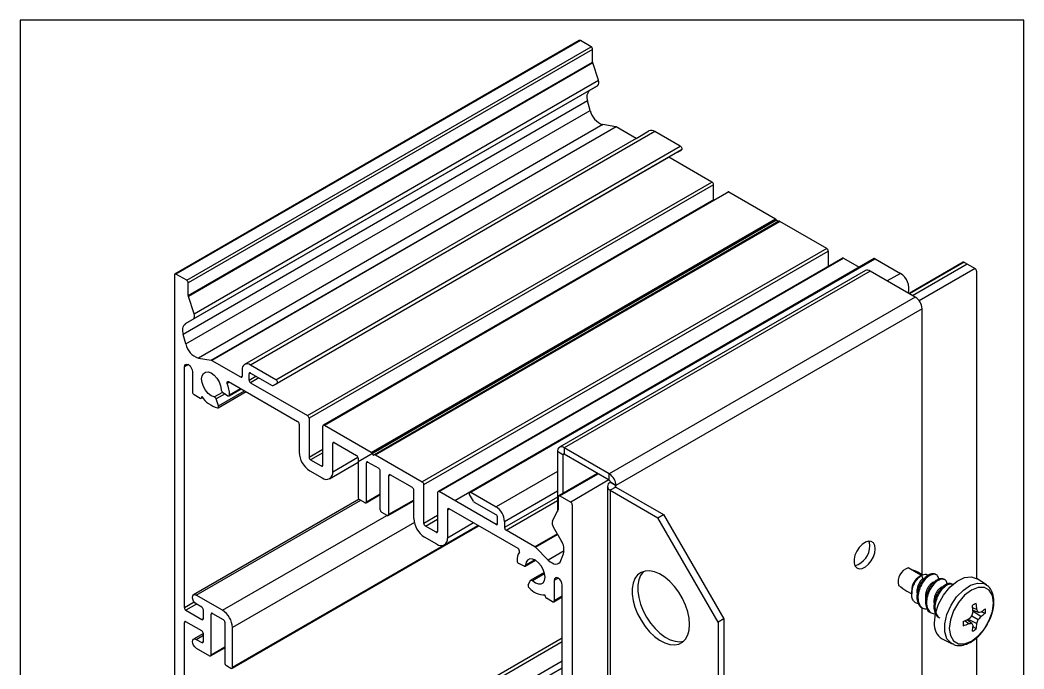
# Model space of a CAD drawing. Extents: x 0 to 4.64, y -5.65 to 0.
# Drawn here: x 0 to 4.639, y -2.998 to 0 of the extents above; entities that cross this region are included whole.
import ezdxf

# ---------------------------------------------------------------- set-up
doc = ezdxf.new("R2010")
doc.units = 0
doc.header["$LTSCALE"] = 0.5
doc.header["$MEASUREMENT"] = 0
for name, color, linetype in [('Hardware', 242, 'CONTINUOUS'), ('Housing', 150, 'CONTINUOUS'), ('Mounting', 4, 'CONTINUOUS')]:
    doc.layers.add(name, color=color, linetype=linetype)
doc.layers.add('Text-Unprinted', color=131, linetype='CONTINUOUS', plot=False)

msp = doc.modelspace()

# ---------------------------------------------------------------- linework, layer by layer
at = {"layer": 'Hardware', "transparency": 16777216}
for p, q in [((4.1629, -2.5651), (4.1036, -2.5308)), ((4.1258, -2.5409), (4.123, -2.542)), ((4.1718, -2.5635), (4.1488, -2.5502)), ((4.1659, -2.5661), (4.1563, -2.5716)), ((4.1659, -2.5661), (4.1715, -2.5804)), ((4.198, -2.5701), (4.1931, -2.5673)), ((4.234, -2.5632), (4.2292, -2.5604)), ((4.2373, -2.5928), (4.2324, -2.59)), ((4.2733, -2.5859), (4.2684, -2.5831)), ((4.4657, -2.6097), (4.4224, -2.5809)), ((4.0982, -2.6379), (4.1217, -2.6515)), ((4.1205, -2.6337), (4.1205, -2.6516)), ((4.2766, -2.6155), (4.2717, -2.6127)), ((4.1668, -2.7138), (4.1717, -2.7166)), ((4.2061, -2.7364), (4.211, -2.7393)), ((4.4023, -2.7147), (4.4219, -2.7235)), ((4.4033, -2.7261), (4.4283, -2.7362)), ((4.4037, -2.7302), (4.441, -2.7553)), ((4.4424, -2.7336), (4.461, -2.7399)), ((4.3674, -2.7751), (4.3848, -2.7878)), ((4.3777, -2.7704), (4.399, -2.787)), ((4.3815, -2.7686), (4.4219, -2.7884)), ((4.399, -2.7531), (4.4283, -2.7701)), ((4.4037, -2.8005), (4.4186, -2.8135)), ((4.2616, -2.8595), (4.3081, -2.8826))]:
    msp.add_line(p, q, dxfattribs=at)
at = {"layer": 'Hardware', "transparency": 16777216, "flags": 128}
for points in [[(4.2252, -2.7842), (4.2302, -2.7425), (4.245, -2.6987), (4.268, -2.6567), (4.2974, -2.6201), (4.3305, -2.5923), (4.3643, -2.5757), (4.3959, -2.5718), (4.4224, -2.5809)], [(4.3077, -2.8824), (4.3023, -2.8792), (4.2836, -2.8583), (4.2738, -2.8273), (4.2738, -2.7889), (4.2836, -2.7466), (4.3023, -2.7041), (4.3283, -2.6652), (4.3592, -2.6333), (4.3923, -2.6113), (4.4247, -2.6011), (4.4535, -2.6037), (4.466, -2.61)], [(4.2944, -2.8107), (4.2994, -2.8442), (4.3139, -2.8688), (4.3365, -2.8818), (4.365, -2.8821), (4.3966, -2.8697), (4.4281, -2.8457), (4.4566, -2.8125), (4.4792, -2.7733), (4.4937, -2.7321), (4.4987, -2.6928), (4.4937, -2.6592), (4.4792, -2.6347), (4.4566, -2.6216), (4.4281, -2.6213), (4.3966, -2.6338), (4.365, -2.6578), (4.3365, -2.691), (4.3139, -2.7301), (4.2994, -2.7713), (4.2944, -2.8107)]]:
    msp.add_lwpolyline(points, dxfattribs=at)
at = {"layer": 'Hardware', "transparency": 16777216}
for centre, radius, start, end in [((4.1262, -2.5951), 0.0681, 109.3629, 194.3653), ((4.1963, -2.6361), 0.0759, 121.8306, 178.1748), ((3.8713, -2.6078), 0.5473, 344.6008, 346.6774), ((4.444, -2.7594), 0.0689, 111.6345, 128.3601), ((3.8553, -2.7719), 0.55, 3.9597, 6.9502), ((3.9919, -2.7606), 0.4316, 4.9276, 8.6985), ((4.0914, -2.8978), 0.3736, 25.6313, 27.8099), ((4.382, -2.3316), 0.4073, 276.5285, 278.3323), ((4.2403, -2.4404), 0.3561, 304.3079, 308.3032), ((4.3928, -2.7299), 0.069, 351.6386, 8.3614), ((4.4269, -2.7889), 0.069, 171.6386, 188.3614), ((4.1434, -2.2729), 0.55, 293.0475, 296.0377), ((4.0093, -2.3688), 0.5473, 313.322, 315.3986), ((4.0105, -2.6351), 0.439, 339.5569, 342.0951), ((4.1026, -2.4758), 0.439, 317.9043, 320.4427), ((4.2653, -2.507), 0.3042, 305.2772, 310.0383), ((4.3023, -2.7934), 0.0777, 173.2098, 238.352), ((4.2019, -2.3969), 0.4316, 291.2989, 295.0697), ((4.3706, -2.4144), 0.3737, 272.1836, 274.3618), ((4.0255, -2.9491), 0.4072, 21.6598, 23.4642), ((4.0487, -2.772), 0.3562, 351.6942, 355.6893), ((4.3758, -2.7594), 0.0689, 291.6345, 308.3601), ((4.1189, -2.7604), 0.3043, 349.9594, 354.7202)]:
    msp.add_arc(centre, radius, start, end, dxfattribs=at)
for major_axis, ratio, start_param, end_param in [((0.0904, -0.0035), 0.350579, 0.102496, 0.959353), ((0.0986, -0.0869), 0.337713, 4.877792, 5.249992)]:
    msp.add_ellipse((4.0729, -2.5649), major_axis=major_axis, ratio=ratio, start_param=start_param, end_param=end_param, dxfattribs=at)
for points, knots in [([(4.1514, -2.696), (4.1482, -2.6957), (4.1391, -2.6948), (4.1283, -2.6845), (4.1208, -2.6671), (4.1198, -2.6448), (4.1248, -2.6212), (4.1348, -2.5987), (4.1482, -2.58), (4.1591, -2.5702), (4.1649, -2.5667), (4.1659, -2.5661)], [0, 0, 0, 0, 0.073143, 0.211806, 0.350715, 0.480679, 0.609095, 0.737741, 0.857764, 0.975937, 1, 1, 1, 1]), ([(4.1931, -2.5673), (4.1864, -2.5731), (4.1727, -2.5849), (4.1561, -2.613), (4.1455, -2.6438), (4.1433, -2.6746), (4.151, -2.6985), (4.1597, -2.712), (4.1667, -2.7137), (4.1668, -2.7137)], [0, 0, 0, 0, 0.165435, 0.335295, 0.498315, 0.666674, 0.835034, 0.998054, 1, 1, 1, 1]), ([(4.1715, -2.5804), (4.1676, -2.5842), (4.1598, -2.5918), (4.1505, -2.6098), (4.1451, -2.6291), (4.1439, -2.6439), (4.1461, -2.65), (4.1464, -2.6509)], [0, 0, 0, 0, 0.237622, 0.481843, 0.715873, 0.957852, 1, 1, 1, 1]), ([(4.198, -2.5701), (4.1913, -2.5759), (4.1776, -2.5877), (4.161, -2.6158), (4.1503, -2.6467), (4.1483, -2.6772), (4.1555, -2.7021), (4.1701, -2.7186), (4.1846, -2.7205), (4.1918, -2.7214)], [0, 0, 0, 0, 0.1430202, 0.2898668, 0.4307996, 0.5763481, 0.7218966, 0.8628294, 1, 1, 1, 1]), ([(4.1659, -2.5661), (4.1695, -2.5643), (4.1773, -2.5605), (4.1876, -2.5596), (4.1922, -2.5629), (4.1944, -2.5645)], [0, 0, 0, 0, 0.307059, 0.676919, 1, 1, 1, 1]), ([(4.2324, -2.59), (4.2257, -2.5958), (4.212, -2.6075), (4.1954, -2.6357), (4.1847, -2.6665), (4.1826, -2.6972), (4.1903, -2.7212), (4.199, -2.7347), (4.206, -2.7364), (4.2061, -2.7364)], [0, 0, 0, 0, 0.165435, 0.335295, 0.498315, 0.666674, 0.835034, 0.998054, 1, 1, 1, 1]), ([(4.2311, -2.5978), (4.2283, -2.597), (4.2226, -2.5955), (4.2108, -2.6022), (4.1991, -2.6147), (4.1898, -2.6324), (4.1844, -2.6518), (4.1832, -2.6666), (4.1854, -2.6727), (4.1857, -2.6736)], [0, 0, 0, 0, 0.163229, 0.323888, 0.484547, 0.649668, 0.807898, 0.971503, 1, 1, 1, 1]), ([(4.2373, -2.5928), (4.2305, -2.5986), (4.2169, -2.6104), (4.2003, -2.6385), (4.1896, -2.6694), (4.1876, -2.6999), (4.1948, -2.7247), (4.2093, -2.7413), (4.2239, -2.7431), (4.2311, -2.744)], [0, 0, 0, 0, 0.14302, 0.289867, 0.4308, 0.576348, 0.721897, 0.862829, 1, 1, 1, 1]), ([(4.2291, -2.5605), (4.224, -2.5588), (4.2137, -2.5554), (4.2, -2.5634), (4.1931, -2.5673)], [0, 0, 0, 0, 0.503719, 1, 1, 1, 1]), ([(4.2449, -2.5842), (4.2448, -2.5814), (4.2444, -2.5712), (4.2346, -2.5617), (4.2185, -2.5585), (4.2048, -2.5663), (4.198, -2.5701)], [0, 0, 0, 0, 0.111126, 0.4019144, 0.7049046, 1, 1, 1, 1]), ([(4.2684, -2.5831), (4.2633, -2.5814), (4.253, -2.5781), (4.2392, -2.586), (4.2324, -2.59)], [0, 0, 0, 0, 0.503719, 1, 1, 1, 1]), ([(4.2842, -2.6069), (4.2841, -2.6041), (4.2837, -2.5939), (4.2739, -2.5844), (4.2578, -2.5812), (4.2441, -2.589), (4.2373, -2.5928)], [0, 0, 0, 0, 0.111126, 0.4019144, 0.7049046, 1, 1, 1, 1]), ([(4.2717, -2.6127), (4.2649, -2.6185), (4.2513, -2.6302), (4.2347, -2.6583), (4.224, -2.6892), (4.2219, -2.7199), (4.2296, -2.7439), (4.2383, -2.7574), (4.2453, -2.759), (4.2454, -2.7591)], [0, 0, 0, 0, 0.165435, 0.335295, 0.498315, 0.666674, 0.835034, 0.998054, 1, 1, 1, 1]), ([(4.2704, -2.6205), (4.2676, -2.6197), (4.2619, -2.6181), (4.25, -2.6248), (4.2384, -2.6374), (4.2291, -2.6551), (4.2237, -2.6745), (4.2225, -2.6893), (4.2247, -2.6954), (4.225, -2.6963)], [0, 0, 0, 0, 0.163229, 0.323888, 0.484547, 0.649668, 0.807898, 0.971503, 1, 1, 1, 1]), ([(4.2766, -2.6155), (4.2698, -2.6213), (4.2561, -2.633), (4.2396, -2.6612), (4.2289, -2.692), (4.2268, -2.7227), (4.2344, -2.7467), (4.2432, -2.7602), (4.2502, -2.7619), (4.2503, -2.7619)], [0, 0, 0, 0, 0.165435, 0.335295, 0.498315, 0.666674, 0.835034, 0.998054, 1, 1, 1, 1]), ([(4.3077, -2.6058), (4.3025, -2.6041), (4.2923, -2.6007), (4.2785, -2.6087), (4.2717, -2.6127)], [0, 0, 0, 0, 0.503719, 1, 1, 1, 1]), ([(4.3126, -2.6086), (4.3074, -2.6069), (4.2972, -2.6036), (4.2834, -2.6115), (4.2766, -2.6155)], [0, 0, 0, 0, 0.503719, 1, 1, 1, 1]), ([(4.4716, -2.7891), (4.4774, -2.7777), (4.4901, -2.7531), (4.4999, -2.7134), (4.5018, -2.6738), (4.4932, -2.6412), (4.4802, -2.6192), (4.4687, -2.6131), (4.4654, -2.6114)], [0, 0, 0, 0, 0.167696, 0.36269, 0.55992, 0.76026, 0.931534, 1, 1, 1, 1]), ([(4.3083, -2.8808), (4.3128, -2.8834), (4.3255, -2.8908), (4.3516, -2.8903), (4.3826, -2.8811), (4.4146, -2.861), (4.444, -2.8314), (4.4638, -2.806), (4.4707, -2.7909), (4.4716, -2.7891)], [0, 0, 0, 0, 0.090625, 0.256249, 0.426306, 0.606513, 0.790949, 0.975046, 1, 1, 1, 1])]:
    msp.add_open_spline(points, degree=3, knots=knots, dxfattribs=at)
at = {"layer": 'Housing', "linetype": 'Continuous', "transparency": 16777216}
for p, q in [((2.5843, -0.0944), (0.7154, -1.1733)), ((2.5893, -0.0949), (0.7204, -1.1738)), ((0.7699, -1.2024), (2.6387, -0.1235)), ((2.6458, -0.1358), (0.777, -1.2146)), ((2.6387, -0.1235), (2.5893, -0.0949)), ((2.6458, -0.1938), (2.6458, -0.1358)), ((0.777, -1.2727), (2.6458, -0.1938)), ((2.6465, -0.1976), (0.7776, -1.2765)), ((2.6728, -0.278), (2.6465, -0.1976)), ((0.804, -1.3569), (2.6728, -0.278)), ((0.7644, -1.4025), (2.6333, -0.3236)), ((2.6686, -0.3033), (0.7997, -1.3821)), ((2.6333, -0.3236), (2.6686, -0.3033)), ((2.6226, -0.3732), (0.7537, -1.452)), ((0.7656, -1.4964), (2.6344, -0.4175)), ((2.6344, -0.4175), (2.6226, -0.3732)), ((2.6933, -0.4832), (0.8245, -1.5621)), ((0.8838, -1.5714), (2.7527, -0.4925)), ((2.7551, -0.4935), (0.8863, -1.5723)), ((2.7527, -0.4925), (2.6933, -0.4832)), ((2.8471, -0.5466), (2.7551, -0.4935)), ((2.8471, -0.5466), (1.0376, -1.5912)), ((2.934, -0.5151), (1.0651, -1.5939)), ((3.0512, -0.5828), (2.934, -0.5151)), ((1.1824, -1.6616), (3.0512, -0.5828)), ((3.0562, -0.5996), (1.1874, -1.6784)), ((3.0386, -0.6098), (3.0562, -0.5996)), ((1.1697, -1.6887), (2.9976, -0.6334)), ((3.1974, -0.7488), (2.9976, -0.6334)), ((1.3285, -1.8276), (3.1974, -0.7488)), ((3.2044, -0.761), (1.3356, -1.8399)), ((3.2044, -0.8311), (3.2044, -0.761)), ((3.2044, -0.8311), (1.4013, -1.872)), ((3.2751, -0.7937), (1.4063, -1.8725)), ((3.2751, -0.7937), (3.4914, -0.9185)), ((3.4964, -0.9238), (1.5619, -2.0406)), ((1.6226, -1.9974), (3.4914, -0.9185)), ((3.4964, -0.9238), (3.5014, -0.9325)), ((3.5064, -0.9296), (1.6376, -2.0084)), ((1.6426, -2.0089), (3.5114, -0.9301)), ((3.7277, -1.0549), (3.5114, -0.9301)), ((3.7277, -1.0549), (1.8588, -2.1338)), ((1.8659, -2.146), (3.7348, -1.0672)), ((3.8005, -1.0993), (1.9316, -2.1782)), ((1.9366, -2.1787), (3.8055, -1.0998)), ((3.9466, -1.102), (2.0091, -2.2205)), ((2.0757, -2.1854), (3.9516, -1.1025)), ((3.7348, -1.0672), (3.7348, -1.1373)), ((3.8055, -1.0998), (3.8779, -1.1417)), ((3.9516, -1.1025), (3.9769, -1.1171)), ((3.9516, -1.1025), (4.0689, -1.1702)), ((4.3591, -1.1191), (4.1088, -1.2636)), ((4.3629, -1.1189), (4.1105, -1.2646)), ((4.1246, -1.2728), (4.3771, -1.127)), ((4.4136, -1.1481), (4.1554, -1.2972)), ((4.3641, -1.1195), (4.4136, -1.1481)), ((0.7133, -1.1779), (0.7133, -4.2644)), ((0.7699, -1.2024), (0.7204, -1.1738)), ((4.0689, -1.1702), (4.0079, -1.2054)), ((4.4207, -1.1603), (4.4207, -2.5803)), ((0.777, -1.2727), (0.777, -1.2146)), ((4.1078, -1.2376), (4.1078, -1.2376)), ((0.804, -1.3569), (0.7776, -1.2765)), ((0.7644, -1.4025), (0.7997, -1.3821)), ((0.7656, -1.4964), (0.7537, -1.452)), ((0.8245, -1.5621), (0.8838, -1.5714)), ((0.8863, -1.5723), (1.0192, -1.649)), ((0.7781, -1.592), (0.7593, -1.6029)), ((0.7593, -2.7146), (0.7593, -1.6029)), ((1.0262, -1.6164), (1.0262, -1.645)), ((1.1824, -1.6616), (1.0651, -1.5939)), ((0.7969, -1.6245), (0.7969, -1.7184)), ((1.0192, -1.649), (1.0262, -1.645)), ((1.0651, -1.6307), (1.058, -1.6347)), ((1.058, -1.6633), (1.058, -1.6347)), ((1.058, -1.6633), (1.0899, -1.6449)), ((1.0651, -1.6307), (1.1647, -1.6882)), ((1.104, -1.6531), (1.0651, -1.6756)), ((0.9167, -1.7826), (1.0376, -1.7128)), ((0.9683, -1.6727), (0.9578, -1.6788)), ((0.9639, -1.6702), (1.2826, -1.8542)), ((0.9663, -1.7363), (1.0223, -1.704)), ((0.9684, -1.7317), (1.0194, -1.7022)), ((1.0651, -1.6756), (1.3285, -1.8276)), ((1.1697, -1.6887), (1.1874, -1.6784)), ((0.8039, -1.7307), (0.8322, -1.747)), ((0.8372, -1.7475), (0.8428, -1.7443)), ((0.8393, -1.7429), (0.8393, -1.7398)), ((0.8393, -1.7429), (0.841, -1.742)), ((0.8976, -1.7412), (0.9363, -1.7189)), ((0.9476, -1.7265), (0.9061, -1.7505)), ((0.9167, -1.7826), (0.9061, -1.7505)), ((0.9152, -1.791), (1.0442, -1.7166)), ((0.9359, -1.7186), (0.9607, -1.7354)), ((1.3356, -1.8399), (1.3356, -2.0195)), ((1.2896, -1.8664), (1.2896, -1.9971)), ((1.3992, -2.0563), (1.3992, -1.8766)), ((1.6226, -1.9974), (1.4063, -1.8725)), ((1.3356, -2.0195), (1.3992, -1.9828)), ((1.4523, -1.9521), (1.4452, -1.9562)), ((1.4452, -2.0869), (1.4452, -1.9562)), ((1.4523, -1.9521), (1.5548, -2.0113)), ((1.3992, -1.9991), (1.3427, -2.0318)), ((1.3427, -2.0318), (1.3922, -2.0603)), ((1.4452, -2.0869), (1.5612, -2.0199)), ((1.5619, -2.0236), (1.5619, -2.2032)), ((1.6276, -2.0027), (1.6326, -2.0113)), ((1.6376, -2.0084), (1.6326, -2.0113)), ((1.6426, -2.0089), (1.8588, -2.1338)), ((1.3391, -2.0828), (1.3957, -2.1154)), ((1.3922, -2.0603), (1.3992, -2.0563)), ((1.4307, -2.1189), (1.5619, -2.0432)), ((1.6078, -2.0419), (1.6007, -2.046)), ((1.6007, -2.2257), (1.6007, -2.046)), ((1.6078, -2.0419), (1.6573, -2.0705)), ((1.6644, -2.2624), (1.6644, -2.0828)), ((2.4835, -2.0854), (2.2, -2.2491)), ((1.7033, -2.1052), (1.7104, -2.1011)), ((1.7033, -2.1052), (1.7033, -2.2849)), ((1.8129, -2.1603), (1.7103, -2.1011)), ((2.6691, -2.0946), (2.4902, -2.1979)), ((2.4952, -2.1984), (2.672, -2.0963)), ((2.7215, -2.1249), (2.5447, -2.227)), ((1.82, -2.3032), (1.82, -2.1726)), ((1.8659, -2.3257), (1.8659, -2.146)), ((2.2, -2.3307), (1.9366, -2.1787)), ((2.2389, -2.3164), (2.4835, -2.1752)), ((1.5672, -2.2141), (0.802, -2.6558)), ((0.8145, -2.6571), (1.5742, -2.2185)), ((1.5689, -2.2155), (1.5937, -2.2297)), ((1.5987, -2.2302), (1.6644, -2.1923)), ((1.6007, -2.2257), (1.6644, -2.1889)), ((1.7012, -2.2894), (1.82, -2.2209)), ((1.82, -2.2175), (1.7033, -2.2849)), ((1.9296, -2.1828), (1.9296, -2.3624)), ((2.0954, -2.2231), (2.0777, -2.1924)), ((2.0827, -2.1814), (2.2, -2.2491)), ((2.4835, -2.2038), (2.2389, -2.345)), ((2.246, -2.3573), (2.4835, -2.2202)), ((2.4882, -2.2605), (2.4882, -2.2025)), ((2.4952, -2.1984), (2.5447, -2.227)), ((1.9755, -2.2624), (1.9826, -2.2583)), ((1.9755, -2.2624), (1.9755, -2.393)), ((2.3012, -2.4422), (1.9826, -2.2583)), ((2.2, -2.2858), (2.1004, -2.2283)), ((2.4612, -2.3136), (2.4875, -2.2636)), ((2.5518, -2.2392), (2.5518, -5.3257)), ((0.9356, -2.727), (1.6953, -2.2884)), ((1.6962, -2.2889), (1.6715, -2.2746)), ((1.9296, -2.2889), (1.8659, -2.3257)), ((1.873, -2.3379), (1.9296, -2.3053)), ((2.2071, -2.3267), (2.2071, -2.2981)), ((2.2389, -2.3164), (2.2389, -2.345)), ((0.9795, -2.9949), (2.119, -2.3371)), ((1.8223, -2.3213), (0.9816, -2.8066)), ((0.9816, -2.9903), (2.1161, -2.3354)), ((1.9225, -2.3665), (1.873, -2.3379)), ((1.9296, -2.3624), (1.9225, -2.3665)), ((1.961, -2.4251), (2.1163, -2.3355)), ((2.0957, -2.3236), (1.9755, -2.393)), ((2.2071, -2.3267), (2.2, -2.3307)), ((2.3789, -2.434), (2.246, -2.3573)), ((2.5007, -2.4048), (2.4654, -2.3437)), ((1.926, -2.4216), (1.8694, -2.3889)), ((2.4829, -2.374), (2.3789, -2.434)), ((2.3813, -2.4359), (2.4843, -2.3764)), ((2.4407, -2.4951), (2.3813, -2.4359)), ((2.5141, -2.4527), (2.4407, -2.4951)), ((2.3336, -2.5232), (2.3814, -2.4956)), ((2.3787, -2.4941), (2.3357, -2.519)), ((2.4996, -2.4974), (2.5114, -2.4667)), ((2.3293, -2.523), (2.3045, -2.5112)), ((2.3485, -2.6092), (2.359, -2.5892)), ((2.4227, -2.5517), (2.3604, -2.5877)), ((2.3675, -2.5898), (2.4241, -2.5571)), ((2.4871, -2.5786), (2.4683, -2.5894)), ((2.4683, -2.5894), (2.4683, -2.6833)), ((2.5058, -3.7229), (2.5058, -2.6111)), ((0.7593, -2.7146), (0.8045, -2.6885)), ((0.9356, -2.727), (0.8145, -2.6571)), ((2.4259, -2.6588), (2.4259, -2.6557)), ((2.4612, -2.6874), (2.4329, -2.6711)), ((2.4662, -2.6879), (2.5058, -2.665)), ((2.5058, -2.6616), (2.4683, -2.6833)), ((0.8155, -2.6985), (0.7664, -2.7269)), ((0.7664, -2.7269), (0.8402, -2.7695)), ((0.8402, -2.7127), (0.8145, -2.6979)), ((0.8472, -2.7654), (0.8472, -2.725)), ((0.7664, -2.78), (0.7593, -2.784)), ((0.8402, -2.8226), (0.7664, -2.78)), ((0.8402, -2.7695), (0.8472, -2.7654)), ((0.8897, -2.7413), (0.8826, -2.7454)), ((0.8826, -2.9332), (0.8826, -2.7454)), ((0.8897, -2.7413), (0.9392, -2.7699)), ((0.9462, -2.7821), (0.9462, -2.9699)), ((0.7593, -3.8958), (0.7593, -2.784)), ((0.9816, -2.9903), (0.9816, -2.8066)), ((2.5058, -2.8553), (0.7989, -3.8407)), ((0.8472, -2.8339), (0.802, -2.86)), ((2.5058, -2.8735), (0.8109, -3.852)), ((0.8145, -2.8612), (0.8472, -2.8423)), ((0.8145, -2.8612), (0.8402, -2.876)), ((0.8402, -2.876), (0.8472, -2.8719)), ((0.8472, -2.8719), (0.8472, -2.8348)), ((4.4207, -2.8539), (4.4207, -4.2469)), ((0.8145, -2.902), (0.8755, -2.9373)), ((0.8805, -2.9378), (0.9462, -2.8998)), ((0.8826, -2.9332), (0.9462, -2.8964)), ((0.8222, -3.9323), (2.5058, -2.9604)), ((0.8094, -3.9717), (2.5058, -2.9924)), ((0.9533, -2.9822), (0.9745, -2.9944))]:
    msp.add_line(p, q, dxfattribs=at)
at = {"layer": 'Housing', "ltscale": 0.5, "transparency": 16777216}
msp.add_line((2.8471, -0.5466), (2.9065, -0.5123), dxfattribs=at)
at = {"layer": 'Housing', "linetype": 'Continuous', "transparency": 16777216, "flags": 128}
for points in [[(3.0512, -0.5828), (3.0533, -0.5843), (3.0552, -0.5864), (3.0567, -0.5889), (3.0578, -0.5916), (3.0583, -0.5942), (3.0582, -0.5965), (3.0575, -0.5984), (3.0562, -0.5996)], [(0.7593, -1.6029), (0.7607, -1.5954), (0.7648, -1.5907), (0.7709, -1.5895), (0.7781, -1.592), (0.7853, -1.5978), (0.7914, -1.606), (0.7954, -1.6154), (0.7969, -1.6245)], [(0.8976, -1.7412), (0.8838, -1.7356), (0.87, -1.725), (0.8576, -1.7104), (0.8477, -1.6933), (0.8413, -1.6752), (0.839, -1.658), (0.841, -1.6431), (0.8472, -1.6322), (0.8568, -1.6261), (0.8692, -1.6256), (0.8829, -1.6306), (0.8968, -1.6406), (0.9095, -1.6548), (0.9197, -1.6717), (0.9266, -1.6897), (0.9294, -1.7071)], [(0.9578, -1.6788), (0.9571, -1.6764), (0.9569, -1.6742), (0.9571, -1.6723), (0.9579, -1.6707), (0.959, -1.6697), (0.9604, -1.6693), (0.9621, -1.6695), (0.9639, -1.6702)], [(1.1874, -1.6784), (1.1886, -1.6772), (1.1893, -1.6754), (1.1894, -1.673), (1.1889, -1.6704), (1.1879, -1.6678), (1.1863, -1.6653), (1.1844, -1.6632), (1.1824, -1.6616)], [(0.9607, -1.7354), (0.9621, -1.7362), (0.9636, -1.7367), (0.9649, -1.7368), (0.9661, -1.7364), (0.9671, -1.7357), (0.9678, -1.7347), (0.9682, -1.7333), (0.9684, -1.7317)], [(0.9126, -1.7914), (0.914, -1.7915), (0.9151, -1.7911), (0.9161, -1.7904), (0.9168, -1.7893), (0.9172, -1.7879), (0.9173, -1.7863), (0.9171, -1.7845), (0.9167, -1.7826)], [(2.0777, -2.1924), (2.0765, -2.1898), (2.0758, -2.1871), (2.0757, -2.1847), (2.0762, -2.1826), (2.0773, -2.1812), (2.0788, -2.1805), (2.0807, -2.1805), (2.0827, -2.1814)], [(2.3675, -2.5898), (2.3813, -2.6001), (2.3951, -2.6054), (2.4076, -2.6052), (2.4175, -2.5995), (2.4239, -2.5888), (2.4262, -2.5742), (2.4241, -2.5571), (2.418, -2.539), (2.4083, -2.5218), (2.396, -2.507), (2.3822, -2.4961), (2.3684, -2.4901), (2.3557, -2.4896), (2.3454, -2.4947), (2.3385, -2.5048), (2.3357, -2.519)], [(2.4407, -2.4951), (2.4494, -2.5027), (2.4584, -2.5085), (2.4673, -2.5121), (2.4758, -2.5136), (2.4836, -2.5128), (2.4903, -2.5097), (2.4957, -2.5045), (2.4996, -2.4974)], [(2.359, -2.5892), (2.3596, -2.5883), (2.3605, -2.5877), (2.3614, -2.5873), (2.3625, -2.5872), (2.3637, -2.5875), (2.365, -2.588), (2.3663, -2.5887), (2.3675, -2.5898)], [(2.5058, -2.6111), (2.5044, -2.602), (2.5003, -2.5926), (2.4943, -2.5844), (2.4871, -2.5786), (2.4799, -2.5761), (2.4738, -2.5773), (2.4697, -2.582), (2.4683, -2.5894)], [(0.8145, -2.6979), (0.8078, -2.6925), (0.802, -2.6847), (0.7982, -2.6759), (0.7969, -2.6673), (0.7982, -2.6603), (0.802, -2.6558), (0.8078, -2.6547), (0.8145, -2.6571)], [(0.8145, -2.902), (0.8078, -2.8966), (0.802, -2.8889), (0.7982, -2.88), (0.7969, -2.8714), (0.7982, -2.8644), (0.802, -2.86), (0.8078, -2.8589), (0.8145, -2.8612)]]:
    msp.add_lwpolyline(points, dxfattribs=at)
at = {"layer": 'Housing', "linetype": 'Continuous', "transparency": 16777216}
for centre, radius, start, end in [((2.5863, -0.099), 0.00503, 54.3824, 114.3071), ((2.6305, -0.1365), 0.0154, 2.6055, 57.3945), ((2.6583, -0.1936), 0.0125, 180.8303, 198.7806), ((2.6541, -0.2879), 0.0211, 313.2543, 27.733), ((2.6619, -0.3557), 0.043, 131.7023, 203.9301), ((2.7213, -0.3989), 0.0889, 192.0987, 251.6377), ((2.7514, -0.4995), 0.00711, 59.0454, 79.976), ((2.9179, -0.5375), 0.0277, 54.3824, 114.3071), ((3.1891, -0.7617), 0.0154, 2.6055, 57.3945), ((3.2722, -0.7978), 0.00503, 54.3824, 114.3071), ((3.4838, -0.9308), 0.0144, 28.8556, 58.0453), ((3.5085, -0.9342), 0.00503, 54.3818, 114.314), ((3.7194, -1.0679), 0.0154, 2.6055, 57.3945), ((3.8025, -1.1039), 0.00503, 54.3824, 114.3071), ((3.9487, -1.1065), 0.00492, 53.6129, 115.0766), ((4.3613, -1.1229), 0.00437, 50.7967, 120.0054), ((4.4053, -1.161), 0.0154, 2.6055, 57.3945), ((0.7176, -1.1772), 0.00437, 50.7967, 189.214), ((0.7616, -1.2153), 0.0154, 2.6055, 57.3945), ((4.0233, -1.2414), 0.0845, 346.1359, 57.3945), ((0.7894, -1.2725), 0.0125, 180.8303, 198.7806), ((0.7852, -1.3667), 0.0211, 313.2543, 27.733), ((0.793, -1.4346), 0.043, 131.7023, 203.9301), ((0.8525, -1.4777), 0.0889, 192.0987, 251.6377), ((0.8826, -1.5784), 0.00711, 59.0454, 79.976), ((1.0499, -1.6125), 0.024, 50.7967, 189.214), ((1.0219, -1.6457), 0.00437, 230.7967, 9.214), ((1.0624, -1.634), 0.00437, 50.7967, 189.214), ((1.0734, -1.6626), 0.0154, 182.6055, 237.3945), ((0.945, -1.7059), 0.0157, 184.5411, 234.1691), ((0.8143, -1.7351), 0.1541, 1.2573, 21.4114), ((1.1676, -1.6841), 0.00503, 234.3818, 294.314), ((0.8122, -1.7177), 0.0154, 182.6055, 237.3945), ((0.835, -1.7436), 0.00437, 230.7967, 9.214), ((0.9443, -1.6685), 0.1269, 214.1538, 255.5396), ((0.8929, -1.7541), 0.0137, 15.3631, 69.7786), ((1.2743, -1.8671), 0.0154, 2.6055, 57.3945), ((1.3202, -1.8406), 0.0154, 2.6055, 57.3945), ((1.4035, -1.8759), 0.00437, 50.7967, 189.214), ((1.4495, -1.9555), 0.00437, 50.7967, 189.214), ((1.3971, -1.9922), 0.1076, 182.6055, 237.3945), ((1.3509, -2.0188), 0.0154, 182.6055, 237.3945), ((1.5465, -2.0243), 0.0154, 2.6055, 57.3945), ((1.6051, -2.0453), 0.00437, 50.7967, 189.214), ((1.6149, -2.0096), 0.0144, 28.8556, 58.0453), ((1.6396, -2.013), 0.00503, 54.3818, 114.314), ((1.3949, -2.0569), 0.00437, 230.7967, 9.214), ((1.415, -2.0918), 0.0306, 230.7967, 9.214), ((1.649, -2.0835), 0.0154, 2.6055, 57.3945), ((1.7076, -2.1045), 0.00437, 50.7967, 189.214), ((1.8506, -2.1467), 0.0154, 2.6055, 57.3945), ((1.8046, -2.1733), 0.0154, 2.6055, 57.3945), ((1.9339, -2.1821), 0.00437, 50.7967, 189.214), ((1.5772, -2.2025), 0.0154, 182.6055, 237.3945), ((1.5964, -2.2264), 0.00437, 230.7967, 9.214), ((2.1081, -2.2161), 0.0144, 208.8556, 238.0453), ((2.4925, -2.2018), 0.00437, 50.7967, 189.214), ((1.6797, -2.2617), 0.0154, 182.6055, 237.3945), ((1.9798, -2.2617), 0.00437, 50.7967, 189.214), ((2.1545, -2.3203), 0.0845, 2.6055, 57.3945), ((2.4816, -2.2607), 0.0066, 334.0641, 1.5682), ((2.5365, -2.2399), 0.0154, 2.6055, 57.3945), ((1.699, -2.2856), 0.00437, 230.7967, 9.214), ((1.9274, -2.2983), 0.1076, 182.6055, 237.3945), ((2.1917, -2.2988), 0.0154, 2.6055, 57.3945), ((2.4931, -2.3245), 0.0338, 161.2244, 214.7514), ((1.8813, -2.325), 0.0154, 182.6055, 237.3945), ((1.9252, -2.3631), 0.00437, 230.7967, 9.214), ((2.2028, -2.3274), 0.00437, 230.7967, 9.214), ((2.2543, -2.3443), 0.0154, 182.6055, 237.3945), ((1.9453, -2.3979), 0.0306, 230.7967, 9.214), ((2.4363, -2.4478), 0.0774, 345.8864, 33.7246), ((2.3705, -2.4961), 0.0737, 148.8325, 181.9333), ((2.2948, -2.4538), 0.0133, 341.9852, 60.9859), ((2.3728, -2.4442), 0.0119, 44.5969, 59.4302), ((2.3119, -2.498), 0.0151, 182.1454, 240.5902), ((2.3315, -2.5194), 0.00422, 237.714, 6.1642), ((2.3611, -2.6127), 0.0131, 164.2517, 229.0173), ((2.4236, -2.5627), 0.093, 220.1349, 271.3741), ((2.4412, -2.6581), 0.0154, 182.6055, 237.3945), ((2.464, -2.684), 0.00437, 230.7967, 9.214), ((0.7746, -2.7139), 0.0154, 182.6055, 237.3945), ((0.8319, -2.7257), 0.0154, 2.6055, 57.3945), ((0.8818, -2.8111), 0.0999, 2.6055, 57.3945), ((0.7636, -2.7833), 0.00437, 50.7967, 189.214), ((0.8429, -2.7661), 0.00437, 230.7967, 9.214), ((0.8869, -2.7447), 0.00437, 50.7967, 189.214), ((0.9309, -2.7828), 0.0154, 2.6055, 57.3945), ((0.8319, -2.8355), 0.0154, 2.6055, 57.3945), ((0.8429, -2.8726), 0.00437, 230.7967, 9.214), ((0.8783, -2.9339), 0.00437, 230.7967, 9.214), ((0.9616, -2.9692), 0.0154, 182.6055, 237.3945), ((0.9773, -2.991), 0.00437, 230.7967, 9.214)]:
    msp.add_arc(centre, radius, start, end, dxfattribs=at)
at = {"layer": 'Mounting', "linetype": 'Continuous', "transparency": 16777216}
for p, q in [((3.9068, -1.1575), (2.4926, -1.9739)), ((3.9288, -1.1597), (2.5145, -1.9761)), ((4.1371, -1.28), (3.9288, -1.1597)), ((4.1371, -1.28), (2.7229, -2.0964)), ((4.1682, -1.3338), (2.754, -2.1502)), ((4.1682, -2.5614), (4.1682, -1.3338)), ((2.5089, -2.0087), (2.4835, -1.994)), ((2.4835, -1.994), (2.4835, -2.2712)), ((2.5145, -1.9761), (2.5145, -2.0054)), ((2.7229, -2.0964), (2.5145, -1.9761)), ((2.5145, -2.0054), (2.5089, -2.0087)), ((2.5089, -2.0087), (2.5089, -2.1871)), ((2.7229, -2.1257), (2.5145, -2.0054)), ((2.7229, -2.1257), (2.7229, -2.0964)), ((2.7143, -2.1543), (2.7143, -4.228)), ((2.7272, -2.1363), (2.7286, -2.1355)), ((2.7526, -2.151), (2.7272, -2.1363)), ((2.7526, -2.1575), (2.7272, -2.1722)), ((2.7272, -2.1722), (2.7272, -4.246)), ((2.7272, -2.1722), (2.9481, -2.2997)), ((2.754, -2.1502), (2.7286, -2.1355)), ((2.7526, -2.151), (2.754, -2.1502)), ((2.7526, -2.1575), (2.7526, -2.151)), ((2.7526, -2.1575), (2.9735, -2.2851)), ((2.9481, -2.2997), (2.9735, -2.2851)), ((3.2265, -2.7819), (2.9481, -2.2997)), ((2.9735, -2.2851), (3.2518, -2.7672)), ((4.1682, -4.139), (4.1682, -2.7144)), ((3.2518, -2.7672), (3.2265, -2.7819)), ((3.2265, -2.7819), (3.2265, -4.4934)), ((3.2518, -2.7672), (3.2518, -4.4787))]:
    msp.add_line(p, q, dxfattribs=at)
at = {"layer": 'Mounting', "linetype": 'Continuous', "transparency": 16777216, "flags": 128}
for points in [[(3.9525, -2.4431), (3.9503, -2.4275), (3.9439, -2.4159), (3.9339, -2.4092), (3.9211, -2.408), (3.9067, -2.4125), (3.892, -2.4223), (3.8783, -2.4365), (3.8667, -2.4537), (3.8584, -2.4726), (3.8541, -2.4914), (3.8541, -2.5085), (3.8584, -2.5222), (3.8667, -2.5315), (3.8783, -2.5355), (3.892, -2.5338), (3.9067, -2.5265), (3.9211, -2.5144), (3.9339, -2.4986), (3.9439, -2.4803), (3.9503, -2.4612), (3.9525, -2.4431)], [(3.9271, -2.4285), (3.9249, -2.4129), (3.9229, -2.4079)], [(3.0939, -2.7921), (3.0917, -2.7636), (3.0854, -2.7335), (3.0751, -2.7028), (3.0611, -2.6725), (3.044, -2.6436), (3.0241, -2.6171), (3.0023, -2.5937), (2.9791, -2.5742), (2.9553, -2.5592), (2.9318, -2.5493), (2.9092, -2.5447), (2.8883, -2.5457), (2.8697, -2.5521), (2.854, -2.5637), (2.8418, -2.5802), (2.8335, -2.6011), (2.8292, -2.6257), (2.8292, -2.6531), (2.8335, -2.6826), (2.8418, -2.7131), (2.854, -2.7437), (2.8697, -2.7734), (2.8883, -2.8012), (2.9092, -2.8263), (2.9318, -2.8478), (2.9553, -2.8651), (2.9791, -2.8776), (3.0023, -2.8849), (3.0241, -2.8867), (3.044, -2.883), (3.0611, -2.874), (3.0751, -2.8598), (3.0854, -2.8411), (3.0917, -2.8183), (3.0939, -2.7921)], [(2.8811, -2.5474), (2.8794, -2.549), (2.8672, -2.5656), (2.8589, -2.5864), (2.8546, -2.611), (2.8546, -2.6384), (2.8589, -2.6679), (2.8672, -2.6984), (2.8794, -2.729), (2.8951, -2.7587), (2.9136, -2.7866), (2.9346, -2.8117), (2.9572, -2.8332), (2.9807, -2.8505), (3.0045, -2.8629), (3.0276, -2.8702), (3.0495, -2.872), (3.0669, -2.8692)]]:
    msp.add_lwpolyline(points, dxfattribs=at)
at = {"layer": 'Mounting', "linetype": 'Continuous', "transparency": 16777216}
for centre, radius, start, end in [((3.9159, -1.1777), 0.0221, 54.3824, 114.3071), ((4.1008, -1.3368), 0.0675, 2.6055, 57.3945), ((2.5024, -1.991), 0.0192, 50.7967, 189.214), ((2.5123, -2.0081), 0.00349, 50.7967, 189.214), ((2.6866, -2.1532), 0.0675, 2.6055, 57.3945), ((2.7163, -2.1361), 0.0123, 2.6055, 57.3945), ((2.734, -2.1543), 0.0192, 110.7834, 249.2166), ((2.7538, -2.1543), 0.00349, 110.7834, 249.2166), ((3.8309, -2.4284), 0.0963, 286.1916, 359.9726)]:
    msp.add_arc(centre, radius, start, end, dxfattribs=at)
at = {"layer": 'Text-Unprinted', "ltscale": 0.5, "transparency": 16777216}
msp.add_lwpolyline([(0, -5.4212), (4.6392, -5.4212), (4.6392, 0), (0, 0)], close=True, dxfattribs=at)

doc.saveas('drawing.dxf')
